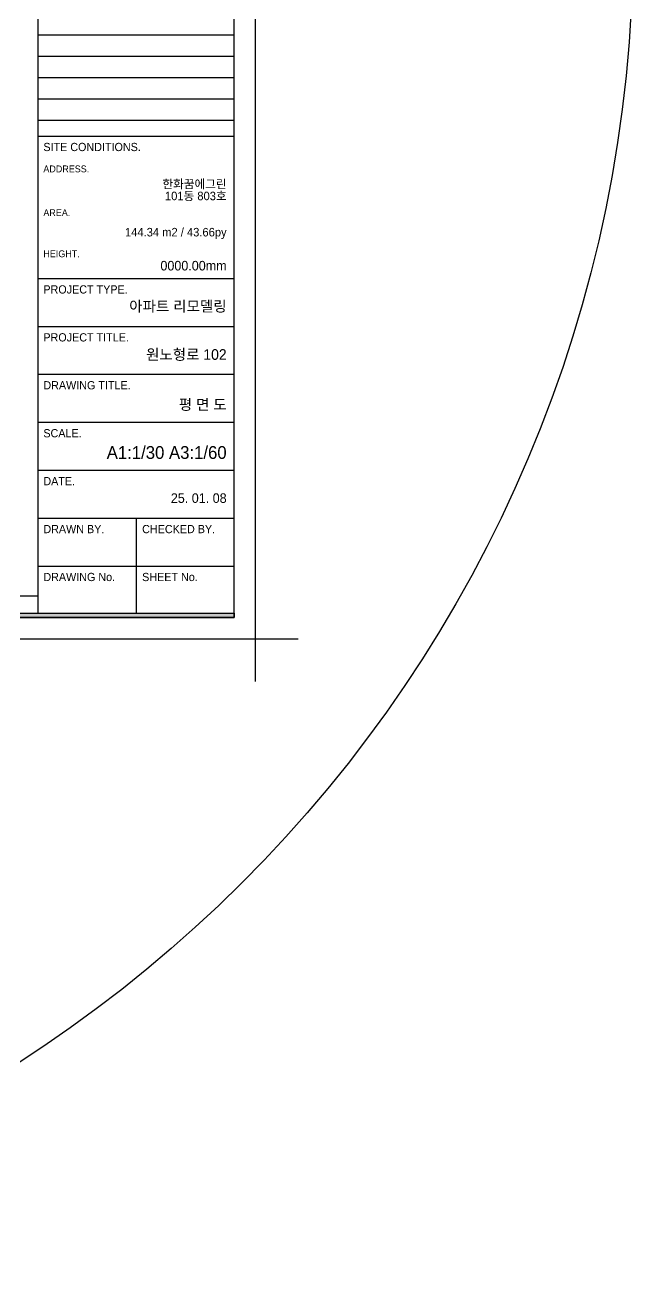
# Model space of a CAD drawing. Header units: millimetres. Extents: x -551172 to 232469, y -3435 to 261611.
# Drawn here: x 85825 to 92960, y 91090 to 105765 of the extents above; entities that cross this region are included whole.
import ezdxf
from ezdxf.enums import TextEntityAlignment as Align

# ---------------------------------------------------------------- set-up
doc = ezdxf.new("R2010")
doc.units = ezdxf.units.MM
doc.header["$LTSCALE"] = 10
doc.layers.get('DEFPOINTS').update_dxf_attribs({"color": 248})
for name, color, linetype in [('06-FUR', 6, 'Continuous'), ('F-SYM', 7, 'Continuous'), ('FORM(YOURNAME)-11', 1, 'Continuous')]:
    doc.layers.add(name, color=color, linetype=linetype)
doc.styles.add('YOURNAME', font='HY울릉도M.TTF')
doc.linetypes.add('ZIGZAG', pattern='A,0.0001,-0.2,[131,ltypeshp.shx,S=0.2,R=0,X=-0.2,Y=0],-0.4,[131,ltypeshp.shx,S=0.2,R=180,X=0.2,Y=0],-0.2', length=0.8001)

# ---------------------------------------------------------------- blocks, each defined once
blk = doc.blocks.new('FORM-PLAN')
at = {"layer": 'FORM(YOURNAME)-11'}
h = blk.add_hatch(color=256, dxfattribs=at)
h.dxf.hatch_style = 1
h.paths.add_polyline_path([(-71444, 55115), (10556, 55115), (10556, 54915), (-71444, 54915)])
h.paths.add_polyline_path([(-71444, -2085), (10556, -2085), (10556, -2285), (-71444, -2285)])
at = {"layer": 'DEFPOINTS', "color": 158}
for p, q in [((1346, 54915), (1346, -2085)), ((1346, -1285), (-71444, -1285))]:
    blk.add_line(p, q, dxfattribs=at)
blk.add_lwpolyline([(-71444, -2285), (10556, -2285), (10556, 55115), (-71444, 55115)], close=True, dxfattribs=at)
at = {"layer": 'DEFPOINTS', "color": 1}
blk.add_lwpolyline([(11556, -5285), (11556, -3285), (13556, -3285)], dxfattribs=at)
at = {"layer": 'FORM(YOURNAME)-11', "color": 14}
for p, q in [((1346, 25093), (10556, 25093)), ((1346, 24093), (10556, 24093)), ((1346, 23093), (10556, 23093)), ((1346, 22093), (10556, 22093)), ((1346, 21093), (10556, 21093)), ((1346, 20344), (10556, 20344)), ((1346, 13651), (10556, 13651)), ((1346, 11398), (10556, 11398)), ((1346, 9146), (10556, 9146)), ((1346, 6893), (10556, 6893)), ((1346, 4641), (10556, 4641)), ((1346, 2388), (10556, 2388)), ((5951, 2388), (5951, -2085)), ((1346, 136), (10556, 136))]:
    blk.add_line(p, q, dxfattribs=at)
at = {"layer": 'FORM(YOURNAME)-11', "color": 250}
blk.add_lwpolyline([(-72444, -3285), (11556, -3285), (11556, 56115), (-72444, 56115)], close=True, dxfattribs=at)
at = {"layer": 'FORM(YOURNAME)-11'}
blk.add_lwpolyline([(-71444, -2085), (10556, -2085), (10556, -2285), (-71444, -2285)], close=True, dxfattribs=at)
at = {"layer": 'FORM(YOURNAME)-11', "color": 14, "style": 'YOURNAME'}
for s, height, p in [('SITE CONDITIONS.', 386.14, (1603, 19829)), ('PROJECT TYPE.', 386.14, (1603, 13136)), ('PROJECT TITLE.', 386.14, (1603, 10883)), ('DRAWING TITLE.', 386.14, (1603, 8631)), ('SCALE.', 386.1, (1603, 6378)), ('DATE.', 386.1, (1603, 4126)), ('DRAWN BY.', 386.1, (1603, 1873)), ('CHECKED BY.', 386.14, (6240, 1873)), ('DRAWING No.', 386.14, (1603, -379)), ('SHEET No.', 386.1, (6240, -379))]:
    blk.add_text(s, height=height, dxfattribs=at).set_placement(p, align=Align.MIDDLE_LEFT)
at = {"layer": 'FORM(YOURNAME)-11', "color": 251, "style": 'YOURNAME'}
for s, p in [('ADDRESS.', (1603, 18799)), ('AREA.', (1603, 16740)), ('HEIGHT.', (1603, 14809))]:
    blk.add_text(s, height=321.8, dxfattribs=at).set_placement(p, align=Align.MIDDLE_LEFT)
at = {"layer": 'FORM(YOURNAME)-11', "color": 3, "style": 'YOURNAME'}
for tag, height, p in [('1', 450, (9905, 18188)), ('2', 450, (9905, 17544)), ('3', 450, (9905, 16257)), ('4', 450, (9905, 14326)), ('5', 515, (9905, 12009)), ('6', 515, (9905, 9757)), ('7', 515, (9905, 7504)), ('8', 515, (9905, 5252)), ('9', 515, (9905, 2999)), ('10', 515, (5655, 811)), ('11', 515, (9905, 747)), ('12', 515, (5655, -1441)), ('13', 515, (9905, -1441))]:
    blk.add_attdef(tag, text='', height=height, dxfattribs=at).set_placement(p, align=Align.MIDDLE_RIGHT)

msp = doc.modelspace()

# ---------------------------------------------------------------- linework, layer by layer
at = {"layer": '06-FUR', "color": 1, "linetype": 'ZIGZAG', "ltscale": 100}
msp.add_circle((77280, 106770), 15680, dxfattribs=at)

# ---------------------------------------------------------------- block references
at = {"layer": 'F-SYM'}
ref = msp.add_blockref('FORM-PLAN', (85639.9, 99374), dxfattribs=dict(at, xscale=0.2500000000000001, yscale=0.2500000000000001, zscale=0.2500000000000001))
ref.add_attrib('4', '0000.00mm', dxfattribs={"layer": 'FORM(YOURNAME)-11', "color": 3, "height": 112.5, "style": 'YOURNAME'}).set_placement((88191.2, 102936.8), align=Align.MIDDLE_RIGHT)
ref.add_attrib('3', '144.34 m2 / 43.66py', dxfattribs={"layer": 'FORM(YOURNAME)-11', "color": 3, "height": 100, "style": 'YOURNAME'}).set_placement((88191.2, 103330.5), align=Align.MIDDLE_RIGHT)
ref.add_attrib('2', '101동 803호', dxfattribs={"layer": 'FORM(YOURNAME)-11', "color": 3, "height": 100, "style": 'YOURNAME'}).set_placement((88191.2, 103756), align=Align.MIDDLE_RIGHT)
ref.add_attrib('1', '한화꿈에그린', dxfattribs={"layer": 'FORM(YOURNAME)-11', "color": 3, "height": 100, "style": 'YOURNAME'}).set_placement((88191.2, 103895.4), align=Align.MIDDLE_RIGHT)
ref.add_attrib('5', '아파트 리모델링', dxfattribs={"layer": 'FORM(YOURNAME)-11', "color": 3, "height": 125, "style": 'YOURNAME'}).set_placement((88191.2, 102460.7), align=Align.MIDDLE_RIGHT)
ref.add_attrib('6', '원노형로 102', dxfattribs={"layer": 'FORM(YOURNAME)-11', "color": 3, "height": 125, "style": 'YOURNAME'}).set_placement((88191.2, 101893.4), align=Align.MIDDLE_RIGHT)
ref.add_attrib('7', '평 면 도', dxfattribs={"layer": 'FORM(YOURNAME)-11', "color": 3, "height": 125, "style": 'YOURNAME'}).set_placement((88191.2, 101305.6), align=Align.MIDDLE_RIGHT)
ref.add_attrib('8', 'A1:1/30 A3:1/60', dxfattribs={"layer": 'FORM(YOURNAME)-11', "color": 3, "height": 150, "style": 'YOURNAME'}).set_placement((88191.2, 100741.8), align=Align.MIDDLE_RIGHT)
ref.add_attrib('9', '25. 01. 08', dxfattribs={"layer": 'FORM(YOURNAME)-11', "color": 3, "height": 112.5, "style": 'YOURNAME'}).set_placement((88191.2, 100206), align=Align.MIDDLE_RIGHT)

doc.saveas('drawing.dxf')
